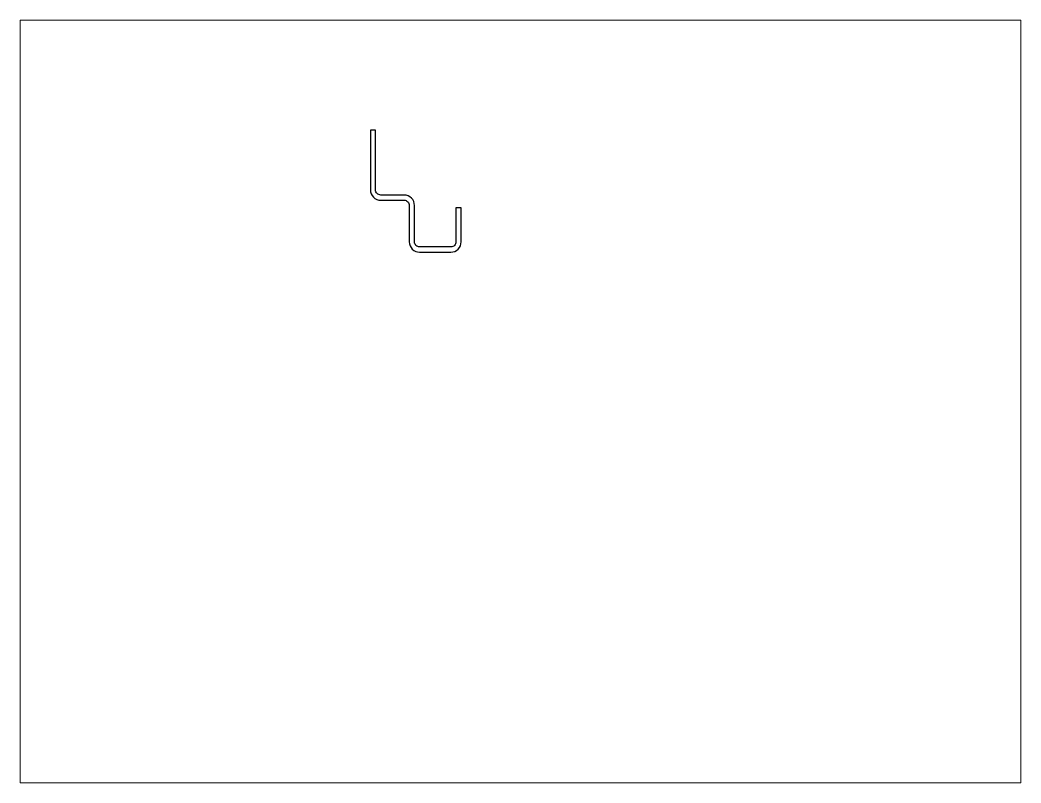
# Paper-space layout 'Layout1' of a CAD drawing. Extents: x 27 to 240, y 20 to 183.
# The model-space entities are those that its viewports show. They can reach past a viewport. Long polylines and large blocks are cut down to what shows.
import ezdxf

# ---------------------------------------------------------------- set-up
doc = ezdxf.new("R2010")
doc.units = 0
doc.header["$LTSCALE"] = 15
doc.layers.get('0').update_dxf_attribs({"linetype": 'CONTINUOUS'})

msp = doc.modelspace()

# ---------------------------------------------------------------- linework, layer by layer
at = {"color": 0, "linetype": 'CONTINUOUS', "ltscale": 0.05}
msp.add_lwpolyline([(167.65, 204.84), (165.65, 204.84), (165.65, 191.84, -0.414214), (163.65, 189.84), (151.65, 189.84, -0.414214), (149.65, 191.84), (149.65, 205.84, 0.414214), (145.65, 209.84), (136.65, 209.84, -0.414214), (134.65, 211.84), (134.65, 234.84), (132.65, 234.84), (132.65, 211.84, 0.414214), (136.65, 207.84), (145.65, 207.84, -0.414214), (147.65, 205.84), (147.65, 191.84, 0.414214), (151.65, 187.84), (163.65, 187.84, 0.414214), (167.65, 191.84)], format="xyb", close=True, dxfattribs=at)

psp = doc.layouts.get("Layout1")

# ---------------------------------------------------------------- viewports
at = {"layer": '0', "color": 0, "linetype": 'BYBLOCK', "ltscale": 0.05}
psp.add_viewport(center=(133.35, 101.6), size=(213.36, 162.56), view_center_point=(190.51, 130.3), view_height=293.8955, dxfattribs=at)

doc.saveas('drawing.dxf')
